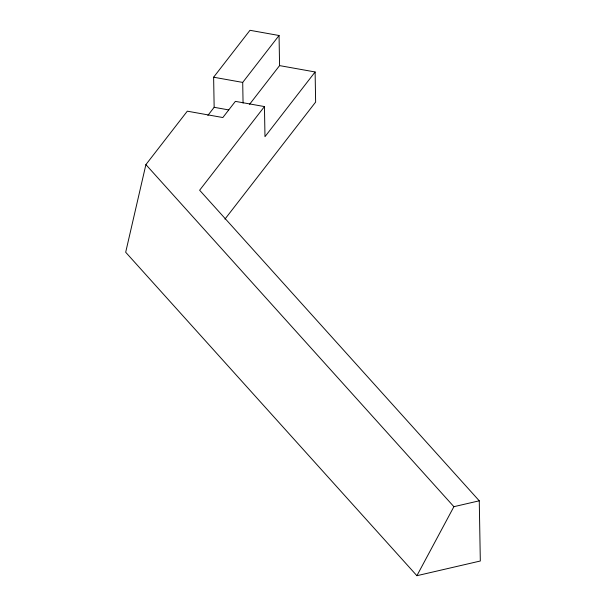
<?xml version="1.0" encoding="UTF-8"?>
<svg xmlns="http://www.w3.org/2000/svg" width="606" height="606" viewBox="0 0 606 606"><rect width="100%" height="100%" fill="white"/><g stroke="black" fill="none" stroke-linecap="round" stroke-linejoin="round"><path stroke-width="0.91" d="M145.902 164.605L125.684 252.255L416.898 575.7L480.316 561.005L479.263 500.806L199.632 190.223L264.451 106.573L235.378 101.369L222.841 117.541L187.307 111.178L145.902 164.605L453.894 506.684L479.263 500.806M416.898 575.7L453.894 506.684M207.858 115.428L214.153 107.307L213.623 77.212L249.975 30.3L279.048 35.504L279.578 65.607L249.574 104.323M243.067 103.111L242.703 82.416L279.048 35.504M279.578 65.607L315.112 71.97L264.981 136.676L264.451 106.573M224.947 219.114L315.635 102.073L315.112 71.97M213.623 77.212L242.703 82.416M214.153 107.307L228.689 109.913"/></g></svg>
